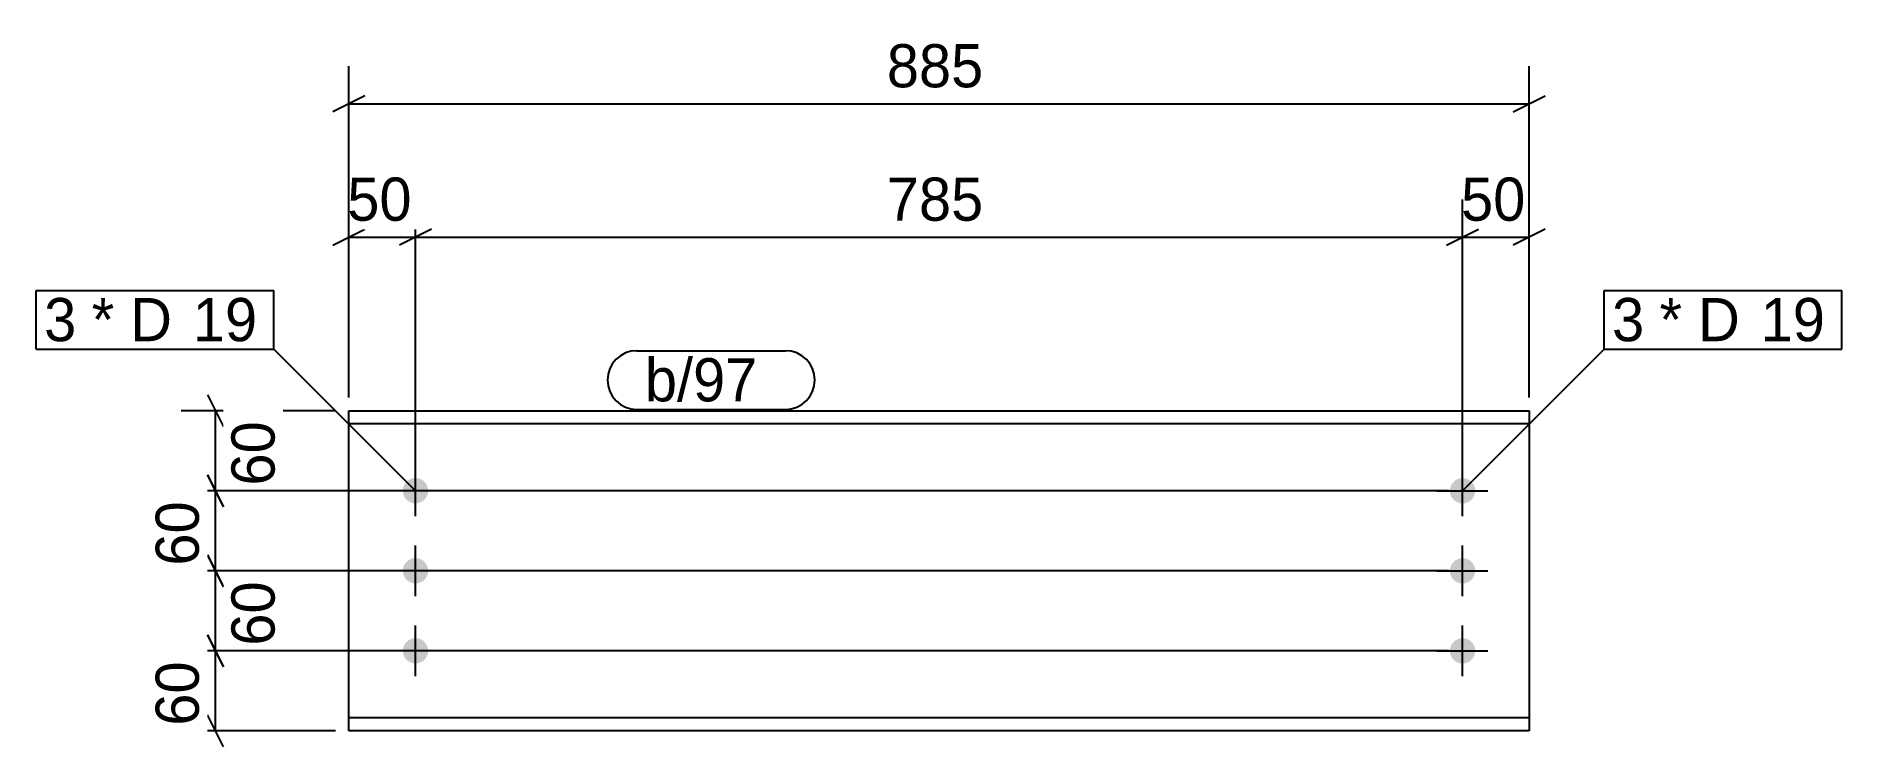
# Model space of a CAD drawing. Header units: millimetres. Extents: x 32 to 1386, y 32 to 565.
import ezdxf

# ---------------------------------------------------------------- set-up
doc = ezdxf.new("R2010")
doc.units = ezdxf.units.MM
doc.styles.add('Comic Sans MS', font='COMIC.TTF', dxfattribs={"height": 0.2})

msp = doc.modelspace()

# ---------------------------------------------------------------- hatches: boundary and pattern name
at = {"linetype": 'Continuous'}
for points in [[(306.9, 224, -1), (325.9, 224, -1)], [(1091.9, 224, -1), (1110.9, 224, -1)], [(306.9, 164, -1), (325.9, 164, -1)], [(1091.9, 164, -1), (1110.9, 164, -1)], [(306.9, 104, -1), (325.9, 104, -1)], [(1091.9, 104, -1), (1110.9, 104, -1)]]:
    msp.add_hatch(color=3, dxfattribs=at).paths.add_polyline_path(points)

# ---------------------------------------------------------------- linework, layer by layer
at = {"color": 8, "linetype": 'Continuous'}
for p, q in [((278.4, 520), (254.4, 508)), ((1139.4, 508), (1163.4, 520)), ((266.4, 514), (1151.4, 514)), ((266.4, 294), (266.4, 442.4)), ((316.4, 234), (316.4, 442.4)), ((316.4, 234), (316.4, 442.4)), ((1101.4, 234), (1101.4, 442.4)), ((1151.4, 294), (1151.4, 442.4)), ((254.4, 408), (278.4, 420)), ((328.4, 420), (304.4, 408)), ((328.4, 420), (304.4, 408)), ((1089.4, 408), (1113.4, 420)), ((1163.4, 420), (1139.4, 408)), ((266.4, 414), (316.4, 414)), ((1101.4, 414), (1151.4, 414)), ((160.4, 296), (172.4, 272)), ((256.4, 284), (140.8, 284)), ((166.4, 224), (166.4, 284)), ((172.4, 212), (160.4, 236)), ((1091.4, 224), (140.8, 224)), ((160.4, 176), (172.4, 152)), ((1091.4, 164), (140.8, 164)), ((166.4, 104), (166.4, 164)), ((172.4, 92), (160.4, 116)), ((1091.4, 104), (140.8, 104)), ((172.4, 32), (160.4, 56)), ((256.4, 44), (138, 44))]:
    msp.add_line(p, q, dxfattribs=at)
at = {"color": 7, "linetype": 'Continuous'}
for p, q in [((210.3, 330.1), (210.3, 374.1)), ((1385.8, 330.1), (1385.8, 374.1)), ((266.4, 44), (266.4, 284)), ((266.4, 284), (1151.4, 284)), ((1151.4, 274.2), (266.4, 274.2)), ((1151.4, 284), (1151.4, 44)), ((1151.4, 53.8), (266.4, 53.8)), ((1151.4, 44), (266.4, 44))]:
    msp.add_line(p, q, dxfattribs=at)
at = {"color": 3, "linetype": 'Continuous'}
for p, q in [((316.4, 205), (316.4, 243)), ((1101.4, 205), (1101.4, 243)), ((335.4, 224), (297.4, 224)), ((1082.4, 224), (1120.4, 224)), ((316.4, 145), (316.4, 183)), ((1101.4, 145), (1101.4, 183)), ((335.4, 164), (297.4, 164)), ((1082.4, 164), (1120.4, 164)), ((316.4, 85), (316.4, 123)), ((1101.4, 85), (1101.4, 123)), ((335.4, 104), (297.4, 104)), ((1082.4, 104), (1120.4, 104))]:
    msp.add_line(p, q, dxfattribs=at)

# ---------------------------------------------------------------- wipeouts: each hides what was drawn before it
at = {"color": 0}
for points in [[(64.1, 336.1), (64.1, 368.1), (38, 368.1), (38, 336.1)], [(139.9, 336.1), (139.9, 368.1), (73.7, 368.1), (73.7, 336.1)], [(194.7, 336.1), (194.7, 368.1), (149.5, 368.1), (149.5, 336.1)], [(1239.5, 336.1), (1239.5, 368.1), (1213.5, 368.1), (1213.5, 336.1)], [(1315.3, 336.1), (1315.3, 368.1), (1249.1, 368.1), (1249.1, 336.1)], [(1370.2, 336.1), (1370.2, 368.1), (1324.9, 368.1), (1324.9, 336.1)], [(587.7, 291), (587.7, 323), (488.4, 323), (488.4, 291)]]:
    msp.add_wipeout(points, dxfattribs=at)

# ---------------------------------------------------------------- next in the draw order: wipeouts: each hides what was drawn before it
for points in [[(754.4, 520), (754.4, 564.8), (663.4, 564.8), (663.4, 520)], [(1158.9, 420), (1158.9, 464.8), (1093.9, 464.8), (1093.9, 420)], [(64.1, 336.1), (64.1, 368.1), (38, 368.1), (38, 336.1)], [(139.9, 336.1), (139.9, 368.1), (73.7, 368.1), (73.7, 336.1)], [(194.7, 336.1), (194.7, 368.1), (149.5, 368.1), (149.5, 336.1)], [(1239.5, 336.1), (1239.5, 368.1), (1213.5, 368.1), (1213.5, 336.1)], [(1315.3, 336.1), (1315.3, 368.1), (1249.1, 368.1), (1249.1, 336.1)], [(1370.2, 336.1), (1370.2, 368.1), (1324.9, 368.1), (1324.9, 336.1)], [(587.7, 291), (587.7, 323), (488.4, 323), (488.4, 291)], [(217.2, 286.5), (172.4, 286.5), (172.4, 221.5), (217.2, 221.5)], [(217.2, 166.5), (172.4, 166.5), (172.4, 101.5), (217.2, 101.5)]]:
    msp.add_wipeout(points, dxfattribs=at)

# ---------------------------------------------------------------- next in the draw order: linework, layer by layer
at = {"color": 8, "linetype": 'Continuous'}
for p, q in [((1151.4, 294), (1151.4, 542.4)), ((1101.4, 234), (1101.4, 442.4)), ((1089.4, 408), (1113.4, 420)), ((316.4, 414), (1101.4, 414)), ((160.4, 236), (172.4, 212)), ((1091.4, 224), (138, 224)), ((166.4, 164), (166.4, 224)), ((172.4, 152), (160.4, 176)), ((1091.4, 164), (138, 164)), ((160.4, 116), (172.4, 92)), ((1091.4, 104), (138, 104)), ((166.4, 44), (166.4, 104))]:
    msp.add_line(p, q, dxfattribs=at)
at = {"color": 7, "linetype": 'Continuous'}
for p, q in [((32, 374.1), (210.3, 374.1)), ((32, 330.1), (32, 374.1)), ((1207.5, 374.1), (1385.8, 374.1)), ((1207.5, 330.1), (1207.5, 374.1)), ((32, 330.1), (210.3, 330.1)), ((316.4, 224), (210.3, 330.1)), ((482.4, 329), (593.7, 329)), ((1101.4, 224), (1207.5, 330.1)), ((1207.5, 330.1), (1385.8, 330.1)), ((482.4, 285), (593.7, 285))]:
    msp.add_line(p, q, dxfattribs=at)
for centre, start, end in [((482.4, 307), 90, 270), ((593.7, 307), 270, 90)]:
    msp.add_arc(centre, 22, start, end, dxfattribs=at)

# ---------------------------------------------------------------- next in the draw order: texts
at = {"color": 3, "style": 'Comic Sans MS'}
for s, height, p in [('885', 32.38, (669.8, 526.4)), ('50', 32.38, (1100.3, 426.4)), ('3', 32.4, (38, 336.1)), ('* D', 32.38, (73.7, 336.1)), ('19', 32.38, (149.5, 336.1)), ('3', 32.4, (1213.5, 336.1)), ('* D', 32.38, (1249.1, 336.1)), ('19', 32.38, (1324.9, 336.1)), ('b/97', 32.38, (488.4, 291))]:
    msp.add_text(s, height=height, dxfattribs=at).set_placement(p)
for p in [(210.8, 227.9), (210.8, 107.9)]:
    msp.add_text('60', height=32.38, rotation=90.0002, dxfattribs=at).set_placement(p)

# ---------------------------------------------------------------- next in the draw order: wipeouts: each hides what was drawn before it
at = {"color": 0}
for points in [[(323.9, 420), (323.9, 464.8), (258.9, 464.8), (258.9, 420)], [(754.4, 420), (754.4, 464.8), (663.4, 464.8), (663.4, 420)], [(160.4, 226.5), (115.6, 226.5), (115.6, 161.5), (160.4, 161.5)], [(160.4, 106.5), (115.6, 106.5), (115.6, 41.5), (160.4, 41.5)]]:
    msp.add_wipeout(points, dxfattribs=at)

# ---------------------------------------------------------------- next in the draw order: linework, layer by layer
at = {"color": 8, "linetype": 'Continuous'}
msp.add_line((266.4, 294), (266.4, 542.4), dxfattribs=at)

# ---------------------------------------------------------------- next in the draw order: texts
at = {"color": 3, "style": 'Comic Sans MS'}
for s, p in [('50', (265.3, 426.4)), ('785', (669.8, 426.4))]:
    msp.add_text(s, height=32.38, dxfattribs=at).set_placement(p)
for p in [(154, 167.9), (154, 47.9)]:
    msp.add_text('60', height=32.38, rotation=90.0002, dxfattribs=at).set_placement(p)

doc.saveas('drawing.dxf')
